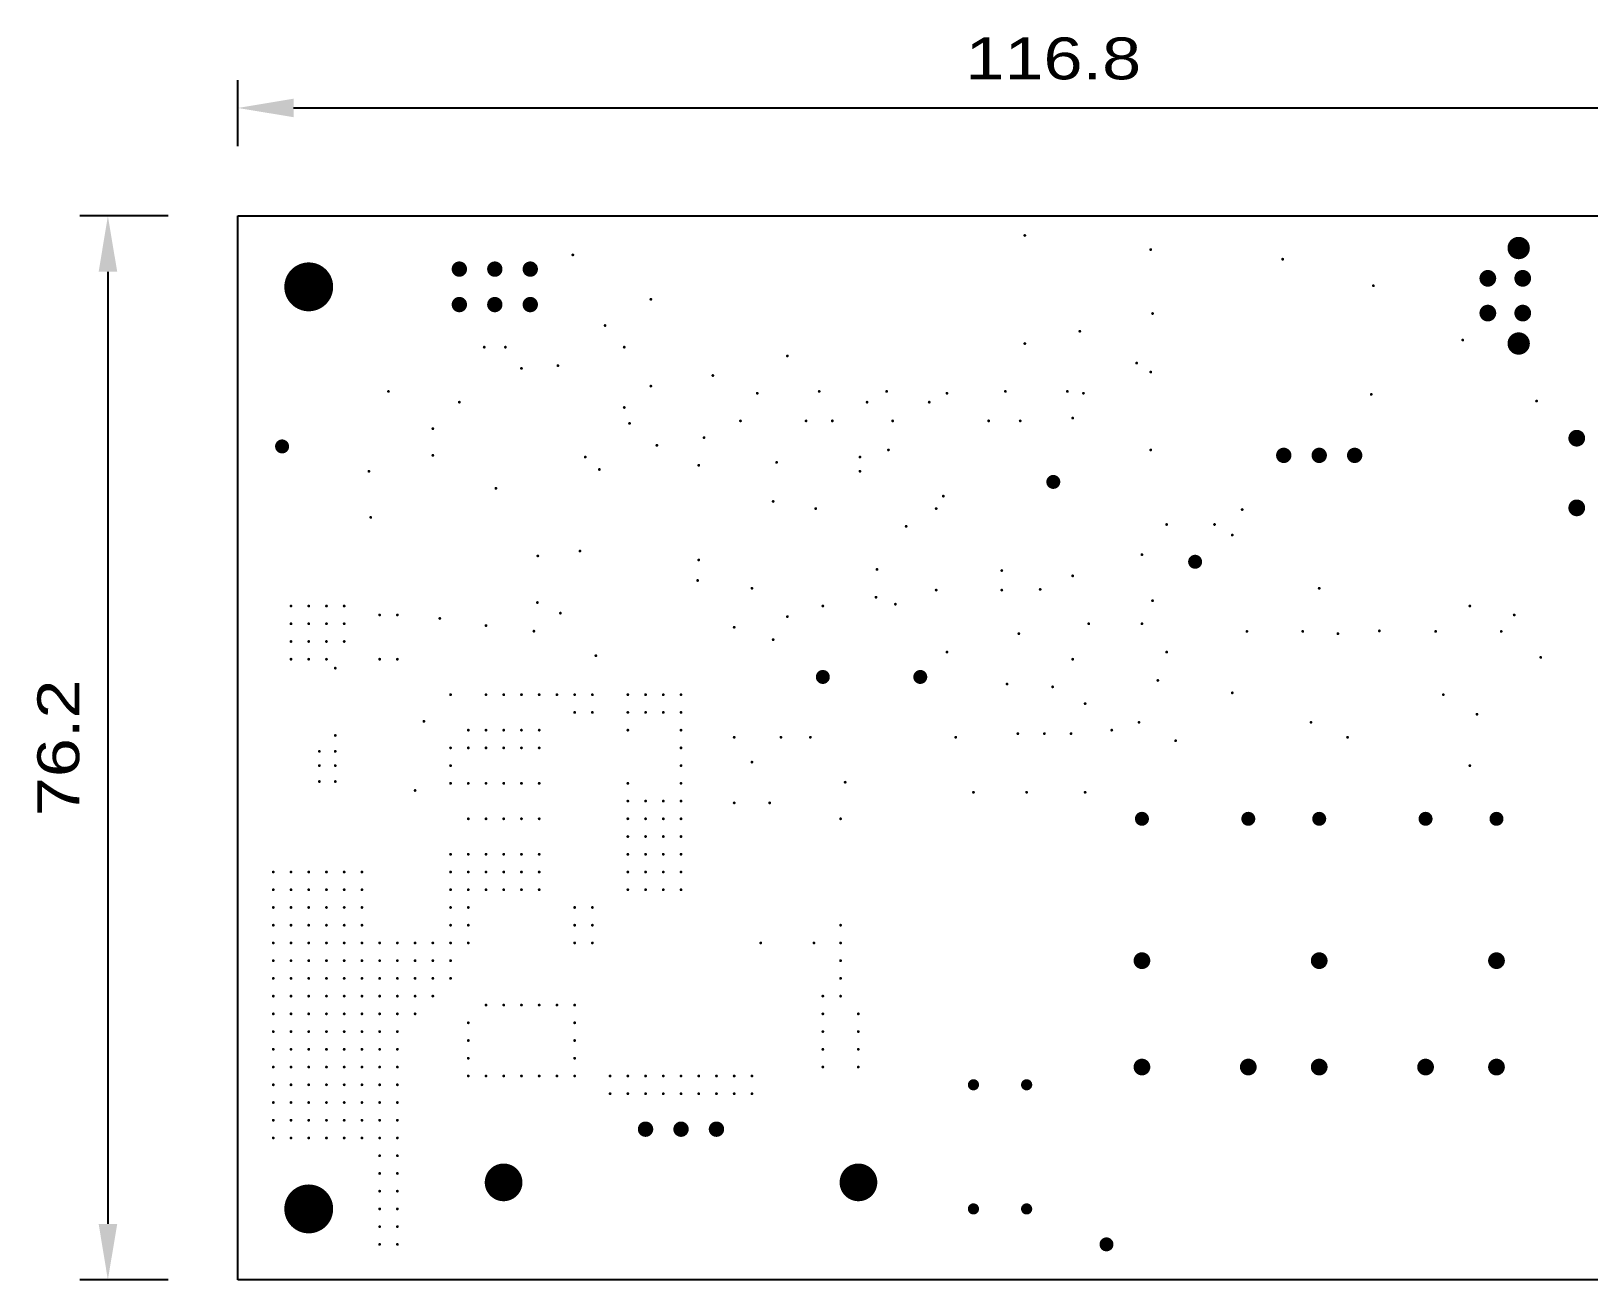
# Model space of a CAD drawing. Extents: x 528 to 725, y 889 to 1036.
# Drawn here: x 528.3 to 639.9, y 946.4 to 1035.8 of the extents above; entities that cross this region are included whole.
import ezdxf

# ---------------------------------------------------------------- set-up
doc = ezdxf.new("R2010")
doc.units = 0
doc.header["$LTSCALE"] = 10
doc.header["$MEASUREMENT"] = 0
doc.layers.get('0').update_dxf_attribs({"linetype": 'CONTINUOUS'})
doc.layers.get('Defpoints').update_dxf_attribs({"linetype": 'CONTINUOUS'})
for name, color, linetype in [('25-336-0_DRL', 1, 'CONTINUOUS'), ('QUOTE', 6, 'CONTINUOUS'), ('THRUHOLE_NPT', 13, 'CONTINUOUS'), ('THRUHOLE_TAP', 8, 'CONTINUOUS')]:
    doc.layers.add(name, color=color, linetype=linetype)
doc.styles.add('STILE3', font='arial.ttf', dxfattribs={"width": 1.2, "height": 3})
doc.dimstyles.new('QUOTE', dxfattribs={"dimscale": 0, "dimtxt": 3, "dimasz": 4, "dimexe": 2, "dimexo": 5, "dimgap": 2, "dimtad": 1, "dimdec": 1, "dimzin": 13, "dimdsep": 46, "dimtxsty": 'STILE3', "dimcen": 0, "dimclrt": 7, "dimadec": 0, "dimazin": 0, "dimtfac": 0.666667, "dimtdec": 1, "dimtofl": 0, "dimtmove": 2, "dimatfit": 3, "dimfxl": 0, "dimtolj": 1, "dimtzin": 13, "dimarcsym": 0})

# ---------------------------------------------------------------- blocks, each defined once
blk = doc.blocks.new('ROUND_1')
at = {"const_width": 1.75006}
blk.add_lwpolyline([(-0.87503, 0, 1), (0.87503, 0, 1)], format="xyb", close=True, dxfattribs=at)
blk = doc.blocks.new('ROUND_31')
at = {"const_width": 0.8001}
blk.add_lwpolyline([(-0.40005, 0, 1), (0.40005, 0, 1)], format="xyb", close=True, dxfattribs=at)
blk = doc.blocks.new('ROUND_59')
at = {"const_width": 0.50038}
blk.add_lwpolyline([(-0.25019, 0, 1), (0.25019, 0, 1)], format="xyb", close=True, dxfattribs=at)
blk = doc.blocks.new('ROUND_74')
at = {"const_width": 0.40005}
blk.add_lwpolyline([(-0.200024, 0, 1), (0.200024, 0, 1)], format="xyb", close=True, dxfattribs=at)
blk = doc.blocks.new('ROUND_75')
at = {"const_width": 0.54991}
blk.add_lwpolyline([(-0.274954, 0, 1), (0.274954, 0, 1)], format="xyb", close=True, dxfattribs=at)
blk = doc.blocks.new('ROUND_76')
at = {"const_width": 0.59944}
blk.add_lwpolyline([(-0.29972, 0, 1), (0.29972, 0, 1)], format="xyb", close=True, dxfattribs=at)
blk = doc.blocks.new('ROUND_78')
at = {"const_width": 1.35001}
blk.add_lwpolyline([(-0.675004, 0, 1), (0.675004, 0, 1)], format="xyb", close=True, dxfattribs=at)
blk = doc.blocks.new('ROUND_79')
at = {"const_width": 0.10033}
blk.add_lwpolyline([(-0.050164, 0, 1), (0.050164, 0, 1)], format="xyb", close=True, dxfattribs=at)
blk = doc.blocks.new('ROUND_81')
at = {"const_width": 0.10033}
blk.add_lwpolyline([(-0.050164, 0, 1), (0.050164, 0, 1)], format="xyb", close=True, dxfattribs=at)
blk = doc.blocks.new('ROUND_82')
at = {"const_width": 0.10033}
blk.add_lwpolyline([(-0.050164, 0, 1), (0.050164, 0, 1)], format="xyb", close=True, dxfattribs=at)
blk = doc.blocks.new('ROUND_73')
at = {"const_width": 0.10033}
blk.add_lwpolyline([(-0.050164, 0, 1), (0.050164, 0, 1)], format="xyb", close=True, dxfattribs=at)
blk = doc.blocks.new('*D79')
at = {"layer": 'Defpoints', "color": 0, "transparency": 16777216}
for p in [(659.95, 1030.34), (543.11, 1022.61), (659.95, 1022.61)]:
    blk.add_point(p, dxfattribs=at)
at = {"layer": 'QUOTE', "color": 0, "lineweight": -2, "transparency": 16777216}
for p, q in [((543.11, 1027.61), (543.11, 1032.34)), ((659.95, 1027.61), (659.95, 1032.34)), ((547.11, 1030.34), (655.95, 1030.34))]:
    blk.add_line(p, q, dxfattribs=at)
at = {"layer": 'QUOTE', "color": 0, "transparency": 16777216}
for points in [[(547.11, 1031.01), (547.11, 1029.68), (543.11, 1030.34)], [(655.95, 1031.01), (655.95, 1029.68), (659.95, 1030.34)]]:
    blk.add_solid(points, dxfattribs=at)
at = {"layer": 'QUOTE', "color": 7, "transparency": 16777216, "insert": (601.53, 1033.87), "char_height": 3, "attachment_point": 5, "style": 'STILE3'}
blk.add_mtext('\\A1;116.8', dxfattribs=at)
blk = doc.blocks.new('*D80')
at = {"layer": 'Defpoints', "color": 0, "transparency": 16777216}
for p in [(543.11, 1022.61), (533.8, 946.41), (543.11, 946.41)]:
    blk.add_point(p, dxfattribs=at)
at = {"layer": 'QUOTE', "color": 0, "lineweight": -2, "transparency": 16777216}
for p, q in [((538.11, 1022.61), (531.8, 1022.61)), ((533.8, 1018.61), (533.8, 950.41)), ((538.11, 946.41), (531.8, 946.41))]:
    blk.add_line(p, q, dxfattribs=at)
at = {"layer": 'QUOTE', "color": 0, "transparency": 16777216}
for points in [[(533.14, 1018.61), (534.47, 1018.61), (533.8, 1022.61)], [(533.14, 950.41), (534.47, 950.41), (533.8, 946.41)]]:
    blk.add_solid(points, dxfattribs=at)
at = {"layer": 'QUOTE', "color": 7, "transparency": 16777216, "insert": (530.27, 984.51), "char_height": 3, "attachment_point": 5, "rotation": 90, "style": 'STILE3'}
blk.add_mtext('\\A1;76.2', dxfattribs=at)

msp = doc.modelspace()

# ---------------------------------------------------------------- linework, layer by layer
at = {"layer": '25-336-0_DRL'}
for p, q in [((543.11, 959.11), (543.11, 1022.61)), ((543.11, 1022.61), (659.95, 1022.61)), ((543.11, 946.41), (543.11, 959.11)), ((659.95, 946.41), (543.11, 946.41))]:
    msp.add_line(p, q, dxfattribs=at)

# ---------------------------------------------------------------- block references
for name, p in [('ROUND_81', (599.49, 1021.21)), ('ROUND_31', (634.87, 1020.31)), ('ROUND_82', (608.51, 1020.2)), ('ROUND_1', (548.19, 1017.53)), ('ROUND_75', (558.98, 1018.8)), ('ROUND_75', (561.52, 1018.8)), ('ROUND_75', (564.06, 1018.8)), ('ROUND_81', (567.11, 1019.82)), ('ROUND_82', (617.96, 1019.51)), ('ROUND_76', (632.66, 1018.14)), ('ROUND_76', (635.16, 1018.14)), ('ROUND_75', (558.98, 1016.26)), ('ROUND_75', (561.52, 1016.26)), ('ROUND_75', (564.06, 1016.26)), ('ROUND_81', (572.7, 1016.64)), ('ROUND_82', (624.46, 1017.61)), ('ROUND_81', (608.64, 1015.62)), ('ROUND_76', (632.66, 1015.65)), ('ROUND_76', (635.16, 1015.65)), ('ROUND_82', (569.42, 1014.76)), ('ROUND_81', (603.43, 1014.35)), ('ROUND_82', (560.76, 1013.21)), ('ROUND_82', (562.28, 1013.21)), ('ROUND_81', (570.79, 1013.21)), ('ROUND_81', (599.49, 1013.47)), ('ROUND_82', (630.86, 1013.72)), ('ROUND_31', (634.87, 1013.47)), ('ROUND_81', (582.48, 1012.58)), ('ROUND_82', (607.5, 1012.07)), ('ROUND_82', (563.43, 1011.69)), ('ROUND_82', (566.04, 1011.89)), ('ROUND_82', (577.14, 1011.18)), ('ROUND_82', (608.51, 1011.43)), ('ROUND_81', (553.9, 1010.04)), ('ROUND_81', (572.7, 1010.42)), ('ROUND_82', (580.32, 1009.91)), ('ROUND_82', (584.76, 1010.04)), ('ROUND_82', (589.59, 1010.04)), ('ROUND_82', (593.91, 1009.91)), ('ROUND_82', (598.1, 1010.04)), ('ROUND_82', (602.54, 1010.04)), ('ROUND_81', (603.69, 1009.91)), ('ROUND_82', (624.31, 1009.83)), ('ROUND_82', (558.98, 1009.27)), ('ROUND_81', (570.79, 1008.89)), ('ROUND_81', (588.19, 1009.27)), ('ROUND_81', (592.64, 1009.27)), ('ROUND_82', (636.15, 1009.35)), ('ROUND_82', (571.17, 1007.75)), ('ROUND_82', (579.12, 1007.93)), ('ROUND_82', (583.82, 1007.93)), ('ROUND_82', (585.7, 1007.93)), ('ROUND_82', (590.02, 1007.93)), ('ROUND_82', (596.9, 1007.93)), ('ROUND_82', (599.16, 1007.93)), ('ROUND_81', (602.92, 1008.13)), ('ROUND_59', (546.28, 1006.1)), ('ROUND_82', (557.08, 1007.37)), ('ROUND_82', (576.51, 1006.73)), ('ROUND_76', (639.03, 1006.69)), ('ROUND_82', (557.08, 1005.46)), ('ROUND_82', (573.13, 1006.18)), ('ROUND_82', (589.72, 1005.85)), ('ROUND_82', (608.51, 1005.85)), ('ROUND_75', (618.04, 1005.46)), ('ROUND_75', (620.58, 1005.46)), ('ROUND_75', (623.12, 1005.46)), ('ROUND_82', (552.5, 1004.32)), ('ROUND_82', (568, 1005.34)), ('ROUND_81', (569.01, 1004.45)), ('ROUND_82', (576.13, 1004.75)), ('ROUND_81', (581.71, 1004.96)), ('ROUND_81', (587.68, 1005.34)), ('ROUND_82', (587.68, 1004.32)), ('ROUND_59', (601.53, 1003.56)), ('ROUND_82', (561.6, 1003.1)), ('ROUND_81', (581.46, 1002.16)), ('ROUND_81', (593.65, 1002.54)), ('ROUND_76', (639.03, 1001.7)), ('ROUND_82', (552.63, 1001.02)), ('ROUND_82', (584.51, 1001.65)), ('ROUND_82', (593.14, 1001.65)), ('ROUND_82', (615.06, 1001.58)), ('ROUND_81', (590.99, 1000.38)), ('ROUND_81', (609.65, 1000.51)), ('ROUND_82', (613.08, 1000.51)), ('ROUND_81', (614.35, 999.75)), ('ROUND_81', (564.6, 998.26)), ('ROUND_81', (567.62, 998.61)), ('ROUND_82', (576.13, 997.97)), ('ROUND_82', (607.88, 998.35)), ('ROUND_59', (611.69, 997.84)), ('ROUND_81', (576.05, 996.5)), ('ROUND_82', (588.9, 997.29)), ('ROUND_82', (597.84, 997.21)), ('ROUND_81', (602.92, 996.83)), ('ROUND_81', (579.94, 995.94)), ('ROUND_82', (588.83, 995.3)), ('ROUND_81', (593.14, 995.81)), ('ROUND_82', (597.84, 995.81)), ('ROUND_82', (600.59, 995.86)), ('ROUND_82', (620.58, 995.94)), ('ROUND_79', (546.92, 994.67)), ('ROUND_79', (548.19, 994.67)), ('ROUND_79', (549.46, 994.67)), ('ROUND_79', (550.73, 994.67)), ('ROUND_82', (564.57, 994.92)), ('ROUND_81', (585.02, 994.67)), ('ROUND_82', (590.22, 994.8)), ('ROUND_81', (608.64, 995.05)), ('ROUND_82', (631.37, 994.67)), ('ROUND_79', (546.92, 993.4)), ('ROUND_79', (548.19, 993.4)), ('ROUND_79', (549.46, 993.4)), ('ROUND_79', (550.73, 993.4)), ('ROUND_79', (553.27, 994.03)), ('ROUND_79', (554.54, 994.03)), ('ROUND_82', (557.58, 993.78)), ('ROUND_81', (560.89, 993.27)), ('ROUND_81', (566.22, 994.16)), ('ROUND_82', (578.67, 993.15)), ('ROUND_81', (582.48, 993.91)), ('ROUND_82', (604.07, 993.4)), ('ROUND_81', (607.88, 993.4)), ('ROUND_82', (634.55, 994.03)), ('ROUND_79', (546.92, 992.13)), ('ROUND_79', (548.19, 992.13)), ('ROUND_79', (549.46, 992.13)), ('ROUND_79', (550.73, 992.13)), ('ROUND_82', (564.32, 992.87)), ('ROUND_81', (581.46, 992.26)), ('ROUND_81', (599.06, 992.69)), ('ROUND_81', (615.4, 992.85)), ('ROUND_82', (619.4, 992.85)), ('ROUND_82', (621.92, 992.69)), ('ROUND_82', (624.89, 992.89)), ('ROUND_82', (628.92, 992.85)), ('ROUND_82', (633.62, 992.85)), ('ROUND_79', (546.92, 990.86)), ('ROUND_79', (548.19, 990.86)), ('ROUND_79', (549.46, 990.86)), ('ROUND_79', (553.27, 990.86)), ('ROUND_79', (554.54, 990.86)), ('ROUND_81', (568.76, 991.11)), ('ROUND_81', (593.91, 991.37)), ('ROUND_81', (602.92, 990.86)), ('ROUND_81', (609.65, 991.37)), ('ROUND_81', (636.45, 990.99)), ('ROUND_82', (550.09, 990.22)), ('ROUND_59', (585.02, 989.59)), ('ROUND_59', (592, 989.59)), ('ROUND_81', (598.22, 989.08)), ('ROUND_82', (601.48, 988.88)), ('ROUND_81', (609.02, 989.34)), ('ROUND_79', (558.35, 988.32)), ('ROUND_79', (560.89, 988.32)), ('ROUND_79', (562.16, 988.32)), ('ROUND_79', (563.43, 988.32)), ('ROUND_79', (564.7, 988.32)), ('ROUND_79', (565.97, 988.32)), ('ROUND_79', (567.24, 988.32)), ('ROUND_79', (568.51, 988.32)), ('ROUND_79', (571.05, 988.32)), ('ROUND_79', (572.32, 988.32)), ('ROUND_79', (573.59, 988.32)), ('ROUND_79', (574.86, 988.32)), ('ROUND_81', (603.81, 987.68)), ('ROUND_81', (614.35, 988.45)), ('ROUND_82', (629.47, 988.32)), ('ROUND_81', (556.44, 986.41)), ('ROUND_79', (567.24, 987.05)), ('ROUND_79', (568.51, 987.05)), ('ROUND_79', (571.05, 987.05)), ('ROUND_79', (572.32, 987.05)), ('ROUND_79', (573.59, 987.05)), ('ROUND_79', (574.86, 987.05)), ('ROUND_82', (631.88, 986.92)), ('ROUND_79', (550.09, 985.4)), ('ROUND_79', (559.62, 985.78)), ('ROUND_79', (560.89, 985.78)), ('ROUND_79', (562.16, 985.78)), ('ROUND_79', (563.43, 985.78)), ('ROUND_79', (564.7, 985.78)), ('ROUND_79', (571.05, 985.78)), ('ROUND_79', (574.86, 985.78)), ('ROUND_81', (578.67, 985.27)), ('ROUND_82', (582.02, 985.27)), ('ROUND_82', (584.13, 985.27)), ('ROUND_81', (594.54, 985.27)), ('ROUND_82', (598.99, 985.53)), ('ROUND_82', (600.89, 985.53)), ('ROUND_82', (602.8, 985.53)), ('ROUND_82', (605.72, 985.78)), ('ROUND_82', (607.67, 986.34)), ('ROUND_82', (619.99, 986.34)), ('ROUND_82', (622.61, 985.27)), ('ROUND_79', (548.95, 984.26)), ('ROUND_79', (550.09, 984.26)), ('ROUND_79', (558.35, 984.51)), ('ROUND_79', (559.62, 984.51)), ('ROUND_79', (560.89, 984.51)), ('ROUND_79', (562.16, 984.51)), ('ROUND_79', (563.43, 984.51)), ('ROUND_79', (564.7, 984.51)), ('ROUND_79', (574.86, 984.51)), ('ROUND_82', (610.29, 985.02)), ('ROUND_79', (548.95, 983.24)), ('ROUND_79', (550.09, 983.24)), ('ROUND_79', (558.35, 983.24)), ('ROUND_79', (574.86, 983.24)), ('ROUND_82', (579.94, 983.49)), ('ROUND_81', (631.37, 983.24)), ('ROUND_79', (548.95, 982.1)), ('ROUND_79', (550.09, 982.1)), ('ROUND_79', (558.35, 981.97)), ('ROUND_79', (559.62, 981.97)), ('ROUND_79', (560.89, 981.97)), ('ROUND_79', (562.16, 981.97)), ('ROUND_79', (563.43, 981.97)), ('ROUND_79', (564.7, 981.97)), ('ROUND_79', (571.05, 981.97)), ('ROUND_79', (574.86, 981.97)), ('ROUND_82', (586.62, 982.05)), ('ROUND_81', (555.81, 981.46)), ('ROUND_82', (595.81, 981.33)), ('ROUND_81', (599.62, 981.33)), ('ROUND_81', (603.81, 981.33)), ('ROUND_79', (571.05, 980.7)), ('ROUND_79', (572.32, 980.7)), ('ROUND_79', (573.59, 980.7)), ('ROUND_79', (574.86, 980.7)), ('ROUND_82', (578.67, 980.57)), ('ROUND_81', (581.21, 980.57)), ('ROUND_59', (607.88, 979.43)), ('ROUND_59', (615.5, 979.43)), ('ROUND_59', (620.58, 979.43)), ('ROUND_59', (628.2, 979.43)), ('ROUND_59', (633.28, 979.43)), ('ROUND_79', (559.62, 979.43)), ('ROUND_79', (560.89, 979.43)), ('ROUND_79', (562.16, 979.43)), ('ROUND_79', (563.43, 979.43)), ('ROUND_79', (564.7, 979.43)), ('ROUND_79', (571.05, 979.43)), ('ROUND_79', (572.32, 979.43)), ('ROUND_79', (573.59, 979.43)), ('ROUND_79', (574.86, 979.43)), ('ROUND_81', (586.29, 979.43)), ('ROUND_79', (571.05, 978.16)), ('ROUND_79', (572.32, 978.16)), ('ROUND_79', (573.59, 978.16)), ('ROUND_79', (574.86, 978.16)), ('ROUND_79', (558.35, 976.89)), ('ROUND_79', (559.62, 976.89)), ('ROUND_79', (560.89, 976.89)), ('ROUND_79', (562.16, 976.89)), ('ROUND_79', (563.43, 976.89)), ('ROUND_79', (564.7, 976.89)), ('ROUND_79', (571.05, 976.89)), ('ROUND_79', (572.32, 976.89)), ('ROUND_79', (573.59, 976.89)), ('ROUND_79', (574.86, 976.89)), ('ROUND_79', (545.65, 975.62)), ('ROUND_79', (546.92, 975.62)), ('ROUND_79', (548.19, 975.62)), ('ROUND_79', (549.46, 975.62)), ('ROUND_79', (550.73, 975.62)), ('ROUND_79', (552, 975.62)), ('ROUND_79', (558.35, 975.62)), ('ROUND_79', (559.62, 975.62)), ('ROUND_79', (560.89, 975.62)), ('ROUND_79', (562.16, 975.62)), ('ROUND_79', (563.43, 975.62)), ('ROUND_79', (564.7, 975.62)), ('ROUND_79', (571.05, 975.62)), ('ROUND_79', (572.32, 975.62)), ('ROUND_79', (573.59, 975.62)), ('ROUND_79', (574.86, 975.62)), ('ROUND_79', (545.65, 974.35)), ('ROUND_79', (546.92, 974.35)), ('ROUND_79', (548.19, 974.35)), ('ROUND_79', (549.46, 974.35)), ('ROUND_79', (550.73, 974.35)), ('ROUND_79', (552, 974.35)), ('ROUND_79', (558.35, 974.35)), ('ROUND_79', (559.62, 974.35)), ('ROUND_79', (560.89, 974.35)), ('ROUND_79', (562.16, 974.35)), ('ROUND_79', (563.43, 974.35)), ('ROUND_79', (564.7, 974.35)), ('ROUND_79', (571.05, 974.35)), ('ROUND_79', (572.32, 974.35)), ('ROUND_79', (573.59, 974.35)), ('ROUND_79', (574.86, 974.35)), ('ROUND_79', (545.65, 973.08)), ('ROUND_79', (546.92, 973.08)), ('ROUND_79', (548.19, 973.08)), ('ROUND_79', (549.46, 973.08)), ('ROUND_79', (550.73, 973.08)), ('ROUND_79', (552, 973.08)), ('ROUND_79', (558.35, 973.08)), ('ROUND_79', (559.62, 973.08)), ('ROUND_79', (567.24, 973.08)), ('ROUND_79', (568.51, 973.08)), ('ROUND_79', (545.65, 971.81)), ('ROUND_79', (546.92, 971.81)), ('ROUND_79', (548.19, 971.81)), ('ROUND_79', (549.46, 971.81)), ('ROUND_79', (550.73, 971.81)), ('ROUND_79', (552, 971.81)), ('ROUND_79', (558.35, 971.81)), ('ROUND_79', (559.62, 971.81)), ('ROUND_79', (567.24, 971.81)), ('ROUND_79', (568.51, 971.81)), ('ROUND_79', (586.29, 971.81)), ('ROUND_79', (545.65, 970.54)), ('ROUND_79', (546.92, 970.54)), ('ROUND_79', (548.19, 970.54)), ('ROUND_79', (549.46, 970.54)), ('ROUND_79', (550.73, 970.54)), ('ROUND_79', (552, 970.54)), ('ROUND_79', (553.27, 970.54)), ('ROUND_79', (554.54, 970.54)), ('ROUND_79', (555.81, 970.54)), ('ROUND_79', (557.08, 970.54)), ('ROUND_79', (558.35, 970.54)), ('ROUND_79', (559.62, 970.54)), ('ROUND_79', (567.24, 970.54)), ('ROUND_79', (568.51, 970.54)), ('ROUND_82', (580.57, 970.54)), ('ROUND_82', (584.38, 970.54)), ('ROUND_79', (586.29, 970.54)), ('ROUND_76', (607.88, 969.27)), ('ROUND_76', (620.58, 969.27)), ('ROUND_76', (633.28, 969.27)), ('ROUND_79', (545.65, 969.27)), ('ROUND_79', (546.92, 969.27)), ('ROUND_79', (548.19, 969.27)), ('ROUND_79', (549.46, 969.27)), ('ROUND_79', (550.73, 969.27)), ('ROUND_79', (552, 969.27)), ('ROUND_79', (553.27, 969.27)), ('ROUND_79', (554.54, 969.27)), ('ROUND_79', (555.81, 969.27)), ('ROUND_79', (557.08, 969.27)), ('ROUND_79', (558.35, 969.27)), ('ROUND_79', (586.29, 969.27)), ('ROUND_79', (545.65, 968)), ('ROUND_79', (546.92, 968)), ('ROUND_79', (548.19, 968)), ('ROUND_79', (549.46, 968)), ('ROUND_79', (550.73, 968)), ('ROUND_79', (552, 968)), ('ROUND_79', (553.27, 968)), ('ROUND_79', (554.54, 968)), ('ROUND_79', (555.81, 968)), ('ROUND_79', (557.08, 968)), ('ROUND_79', (558.35, 968)), ('ROUND_79', (586.29, 968)), ('ROUND_79', (545.65, 966.73)), ('ROUND_79', (546.92, 966.73)), ('ROUND_79', (548.19, 966.73)), ('ROUND_79', (549.46, 966.73)), ('ROUND_79', (550.73, 966.73)), ('ROUND_79', (552, 966.73)), ('ROUND_79', (553.27, 966.73)), ('ROUND_79', (554.54, 966.73)), ('ROUND_79', (555.81, 966.73)), ('ROUND_79', (557.08, 966.73)), ('ROUND_79', (585.02, 966.73)), ('ROUND_79', (586.29, 966.73)), ('ROUND_79', (545.65, 965.46)), ('ROUND_79', (546.92, 965.46)), ('ROUND_79', (548.19, 965.46)), ('ROUND_79', (549.46, 965.46)), ('ROUND_79', (550.73, 965.46)), ('ROUND_79', (552, 965.46)), ('ROUND_79', (553.27, 965.46)), ('ROUND_79', (554.54, 965.46)), ('ROUND_79', (555.81, 965.46)), ('ROUND_79', (560.89, 966.09)), ('ROUND_79', (562.16, 966.09)), ('ROUND_79', (563.43, 966.09)), ('ROUND_79', (564.7, 966.09)), ('ROUND_79', (565.97, 966.09)), ('ROUND_79', (567.24, 966.09)), ('ROUND_79', (585.02, 965.46)), ('ROUND_79', (587.56, 965.46)), ('ROUND_79', (545.65, 964.19)), ('ROUND_79', (546.92, 964.19)), ('ROUND_79', (548.19, 964.19)), ('ROUND_79', (549.46, 964.19)), ('ROUND_79', (550.73, 964.19)), ('ROUND_79', (552, 964.19)), ('ROUND_79', (553.27, 964.19)), ('ROUND_79', (554.54, 964.19)), ('ROUND_79', (559.62, 964.82)), ('ROUND_79', (567.24, 964.82)), ('ROUND_79', (585.02, 964.19)), ('ROUND_79', (587.56, 964.19)), ('ROUND_79', (559.62, 963.55)), ('ROUND_79', (567.24, 963.55)), ('ROUND_79', (545.65, 962.92)), ('ROUND_79', (546.92, 962.92)), ('ROUND_79', (548.19, 962.92)), ('ROUND_79', (549.46, 962.92)), ('ROUND_79', (550.73, 962.92)), ('ROUND_79', (552, 962.92)), ('ROUND_79', (553.27, 962.92)), ('ROUND_79', (554.54, 962.92)), ('ROUND_79', (559.62, 962.28)), ('ROUND_79', (567.24, 962.28)), ('ROUND_79', (585.02, 962.92)), ('ROUND_79', (587.56, 962.92)), ('ROUND_76', (607.88, 961.65)), ('ROUND_76', (615.5, 961.65)), ('ROUND_76', (620.58, 961.65)), ('ROUND_76', (628.2, 961.65)), ('ROUND_76', (633.28, 961.65)), ('ROUND_79', (545.65, 961.65)), ('ROUND_79', (546.92, 961.65)), ('ROUND_79', (548.19, 961.65)), ('ROUND_79', (549.46, 961.65)), ('ROUND_79', (550.73, 961.65)), ('ROUND_79', (552, 961.65)), ('ROUND_79', (553.27, 961.65)), ('ROUND_79', (554.54, 961.65)), ('ROUND_79', (559.62, 961.01)), ('ROUND_79', (560.89, 961.01)), ('ROUND_79', (562.16, 961.01)), ('ROUND_79', (563.43, 961.01)), ('ROUND_79', (564.7, 961.01)), ('ROUND_79', (565.97, 961.01)), ('ROUND_79', (567.24, 961.01)), ('ROUND_79', (569.78, 961.01)), ('ROUND_79', (571.05, 961.01)), ('ROUND_79', (572.32, 961.01)), ('ROUND_79', (573.59, 961.01)), ('ROUND_79', (574.86, 961.01)), ('ROUND_79', (576.13, 961.01)), ('ROUND_79', (577.4, 961.01)), ('ROUND_79', (578.67, 961.01)), ('ROUND_79', (579.94, 961.01)), ('ROUND_79', (585.02, 961.65)), ('ROUND_79', (587.56, 961.65)), ('ROUND_79', (545.65, 960.38)), ('ROUND_79', (546.92, 960.38)), ('ROUND_79', (548.19, 960.38)), ('ROUND_79', (549.46, 960.38)), ('ROUND_79', (550.73, 960.38)), ('ROUND_79', (552, 960.38)), ('ROUND_79', (553.27, 960.38)), ('ROUND_79', (554.54, 960.38)), ('ROUND_79', (569.78, 959.74)), ('ROUND_79', (571.05, 959.74)), ('ROUND_79', (572.32, 959.74)), ('ROUND_79', (573.59, 959.74)), ('ROUND_79', (574.86, 959.74)), ('ROUND_79', (576.13, 959.74)), ('ROUND_79', (577.4, 959.74)), ('ROUND_79', (578.67, 959.74)), ('ROUND_79', (579.94, 959.74)), ('ROUND_74', (595.81, 960.38)), ('ROUND_74', (599.62, 960.38)), ('ROUND_79', (545.65, 959.11)), ('ROUND_79', (546.92, 959.11)), ('ROUND_79', (548.19, 959.11)), ('ROUND_79', (549.46, 959.11)), ('ROUND_79', (550.73, 959.11)), ('ROUND_79', (552, 959.11)), ('ROUND_79', (553.27, 959.11)), ('ROUND_79', (554.54, 959.11)), ('ROUND_79', (545.65, 957.84)), ('ROUND_79', (546.92, 957.84)), ('ROUND_79', (548.19, 957.84)), ('ROUND_79', (549.46, 957.84)), ('ROUND_79', (550.73, 957.84)), ('ROUND_79', (552, 957.84)), ('ROUND_79', (553.27, 957.84)), ('ROUND_79', (554.54, 957.84)), ('ROUND_75', (572.32, 957.2)), ('ROUND_75', (574.86, 957.2)), ('ROUND_75', (577.4, 957.2)), ('ROUND_79', (545.65, 956.57)), ('ROUND_79', (546.92, 956.57)), ('ROUND_79', (548.19, 956.57)), ('ROUND_79', (549.46, 956.57)), ('ROUND_79', (550.73, 956.57)), ('ROUND_79', (552, 956.57)), ('ROUND_79', (553.27, 956.57)), ('ROUND_79', (554.54, 956.57)), ('ROUND_79', (553.27, 955.3)), ('ROUND_79', (554.54, 955.3)), ('ROUND_79', (553.27, 954.03)), ('ROUND_79', (554.54, 954.03)), ('ROUND_78', (562.15, 953.39)), ('ROUND_78', (587.57, 953.39)), ('ROUND_1', (548.19, 951.49)), ('ROUND_79', (553.27, 952.76)), ('ROUND_79', (554.54, 952.76)), ('ROUND_74', (595.81, 951.49)), ('ROUND_74', (599.62, 951.49)), ('ROUND_79', (553.27, 951.49)), ('ROUND_79', (554.54, 951.49)), ('ROUND_79', (553.27, 950.22)), ('ROUND_79', (554.54, 950.22)), ('ROUND_79', (553.27, 948.95)), ('ROUND_79', (554.54, 948.95)), ('ROUND_59', (605.34, 948.95))]:
    msp.add_blockref(name, p, dxfattribs=at)
at = {"layer": 'THRUHOLE_NPT'}
for p in [(548.19, 1017.53), (548.19, 951.49)]:
    msp.add_blockref('ROUND_1', p, dxfattribs=at)
at = {"layer": 'THRUHOLE_TAP'}
for name, p in [('ROUND_73', (599.49, 1021.21)), ('ROUND_31', (634.87, 1020.31)), ('ROUND_73', (608.51, 1020.2)), ('ROUND_75', (558.98, 1018.8)), ('ROUND_75', (561.52, 1018.8)), ('ROUND_75', (564.06, 1018.8)), ('ROUND_73', (567.11, 1019.82)), ('ROUND_73', (617.96, 1019.51)), ('ROUND_76', (632.66, 1018.14)), ('ROUND_76', (635.16, 1018.14)), ('ROUND_75', (558.98, 1016.26)), ('ROUND_75', (561.52, 1016.26)), ('ROUND_75', (564.06, 1016.26)), ('ROUND_73', (572.7, 1016.64)), ('ROUND_73', (624.46, 1017.61)), ('ROUND_73', (608.64, 1015.62)), ('ROUND_76', (632.66, 1015.65)), ('ROUND_76', (635.16, 1015.65)), ('ROUND_73', (569.42, 1014.76)), ('ROUND_73', (603.43, 1014.35)), ('ROUND_73', (560.76, 1013.21)), ('ROUND_73', (562.28, 1013.21)), ('ROUND_73', (570.79, 1013.21)), ('ROUND_73', (599.49, 1013.47)), ('ROUND_73', (630.86, 1013.72)), ('ROUND_31', (634.87, 1013.47)), ('ROUND_73', (582.48, 1012.58)), ('ROUND_73', (607.5, 1012.07)), ('ROUND_73', (563.43, 1011.69)), ('ROUND_73', (566.04, 1011.89)), ('ROUND_73', (577.14, 1011.18)), ('ROUND_73', (608.51, 1011.43)), ('ROUND_73', (553.9, 1010.04)), ('ROUND_73', (572.7, 1010.42)), ('ROUND_73', (580.32, 1009.91)), ('ROUND_73', (584.76, 1010.04)), ('ROUND_73', (589.59, 1010.04)), ('ROUND_73', (593.91, 1009.91)), ('ROUND_73', (598.1, 1010.04)), ('ROUND_73', (602.54, 1010.04)), ('ROUND_73', (603.69, 1009.91)), ('ROUND_73', (624.31, 1009.83)), ('ROUND_73', (558.98, 1009.27)), ('ROUND_73', (570.79, 1008.89)), ('ROUND_73', (588.19, 1009.27)), ('ROUND_73', (592.64, 1009.27)), ('ROUND_73', (636.15, 1009.35)), ('ROUND_73', (571.17, 1007.75)), ('ROUND_73', (579.12, 1007.93)), ('ROUND_73', (583.82, 1007.93)), ('ROUND_73', (585.7, 1007.93)), ('ROUND_73', (590.02, 1007.93)), ('ROUND_73', (596.9, 1007.93)), ('ROUND_73', (599.16, 1007.93)), ('ROUND_73', (602.92, 1008.13)), ('ROUND_59', (546.28, 1006.1)), ('ROUND_73', (557.08, 1007.37)), ('ROUND_73', (576.51, 1006.73)), ('ROUND_76', (639.03, 1006.69)), ('ROUND_73', (557.08, 1005.46)), ('ROUND_73', (573.13, 1006.18)), ('ROUND_73', (589.72, 1005.85)), ('ROUND_73', (608.51, 1005.85)), ('ROUND_75', (618.04, 1005.46)), ('ROUND_75', (620.58, 1005.46)), ('ROUND_75', (623.12, 1005.46)), ('ROUND_73', (552.5, 1004.32)), ('ROUND_73', (568, 1005.34)), ('ROUND_73', (569.01, 1004.45)), ('ROUND_73', (576.13, 1004.75)), ('ROUND_73', (581.71, 1004.96)), ('ROUND_73', (587.68, 1005.34)), ('ROUND_73', (587.68, 1004.32)), ('ROUND_59', (601.53, 1003.56)), ('ROUND_73', (561.6, 1003.1)), ('ROUND_73', (581.46, 1002.16)), ('ROUND_73', (593.65, 1002.54)), ('ROUND_76', (639.03, 1001.7)), ('ROUND_73', (552.63, 1001.02)), ('ROUND_73', (584.51, 1001.65)), ('ROUND_73', (593.14, 1001.65)), ('ROUND_73', (615.06, 1001.58)), ('ROUND_73', (590.99, 1000.38)), ('ROUND_73', (609.65, 1000.51)), ('ROUND_73', (613.08, 1000.51)), ('ROUND_73', (614.35, 999.75)), ('ROUND_73', (564.6, 998.26)), ('ROUND_73', (567.62, 998.61)), ('ROUND_73', (576.13, 997.97)), ('ROUND_73', (607.88, 998.35)), ('ROUND_59', (611.69, 997.84)), ('ROUND_73', (576.05, 996.5)), ('ROUND_73', (588.9, 997.29)), ('ROUND_73', (597.84, 997.21)), ('ROUND_73', (602.92, 996.83)), ('ROUND_73', (579.94, 995.94)), ('ROUND_73', (588.83, 995.3)), ('ROUND_73', (593.14, 995.81)), ('ROUND_73', (597.84, 995.81)), ('ROUND_73', (600.59, 995.86)), ('ROUND_73', (620.58, 995.94)), ('ROUND_73', (546.92, 994.67)), ('ROUND_73', (548.19, 994.67)), ('ROUND_73', (549.46, 994.67)), ('ROUND_73', (550.73, 994.67)), ('ROUND_73', (564.57, 994.92)), ('ROUND_73', (585.02, 994.67)), ('ROUND_73', (590.22, 994.8)), ('ROUND_73', (608.64, 995.05)), ('ROUND_73', (631.37, 994.67)), ('ROUND_73', (546.92, 993.4)), ('ROUND_73', (548.19, 993.4)), ('ROUND_73', (549.46, 993.4)), ('ROUND_73', (550.73, 993.4)), ('ROUND_73', (553.27, 994.03)), ('ROUND_73', (554.54, 994.03)), ('ROUND_73', (557.58, 993.78)), ('ROUND_73', (560.89, 993.27)), ('ROUND_73', (566.22, 994.16)), ('ROUND_73', (578.67, 993.15)), ('ROUND_73', (582.48, 993.91)), ('ROUND_73', (604.07, 993.4)), ('ROUND_73', (607.88, 993.4)), ('ROUND_73', (634.55, 994.03)), ('ROUND_73', (546.92, 992.13)), ('ROUND_73', (548.19, 992.13)), ('ROUND_73', (549.46, 992.13)), ('ROUND_73', (550.73, 992.13)), ('ROUND_73', (564.32, 992.87)), ('ROUND_73', (581.46, 992.26)), ('ROUND_73', (599.06, 992.69)), ('ROUND_73', (615.4, 992.85)), ('ROUND_73', (619.4, 992.85)), ('ROUND_73', (621.92, 992.69)), ('ROUND_73', (624.89, 992.89)), ('ROUND_73', (628.92, 992.85)), ('ROUND_73', (633.62, 992.85)), ('ROUND_73', (546.92, 990.86)), ('ROUND_73', (548.19, 990.86)), ('ROUND_73', (549.46, 990.86)), ('ROUND_73', (553.27, 990.86)), ('ROUND_73', (554.54, 990.86)), ('ROUND_73', (568.76, 991.11)), ('ROUND_73', (593.91, 991.37)), ('ROUND_73', (602.92, 990.86)), ('ROUND_73', (609.65, 991.37)), ('ROUND_73', (636.45, 990.99)), ('ROUND_73', (550.09, 990.22)), ('ROUND_59', (585.02, 989.59)), ('ROUND_59', (592, 989.59)), ('ROUND_73', (598.22, 989.08)), ('ROUND_73', (601.48, 988.88)), ('ROUND_73', (609.02, 989.34)), ('ROUND_73', (558.35, 988.32)), ('ROUND_73', (560.89, 988.32)), ('ROUND_73', (562.16, 988.32)), ('ROUND_73', (563.43, 988.32)), ('ROUND_73', (564.7, 988.32)), ('ROUND_73', (565.97, 988.32)), ('ROUND_73', (567.24, 988.32)), ('ROUND_73', (568.51, 988.32)), ('ROUND_73', (571.05, 988.32)), ('ROUND_73', (572.32, 988.32)), ('ROUND_73', (573.59, 988.32)), ('ROUND_73', (574.86, 988.32)), ('ROUND_73', (603.81, 987.68)), ('ROUND_73', (614.35, 988.45)), ('ROUND_73', (629.47, 988.32)), ('ROUND_73', (556.44, 986.41)), ('ROUND_73', (567.24, 987.05)), ('ROUND_73', (568.51, 987.05)), ('ROUND_73', (571.05, 987.05)), ('ROUND_73', (572.32, 987.05)), ('ROUND_73', (573.59, 987.05)), ('ROUND_73', (574.86, 987.05)), ('ROUND_73', (631.88, 986.92)), ('ROUND_73', (550.09, 985.4)), ('ROUND_73', (559.62, 985.78)), ('ROUND_73', (560.89, 985.78)), ('ROUND_73', (562.16, 985.78)), ('ROUND_73', (563.43, 985.78)), ('ROUND_73', (564.7, 985.78)), ('ROUND_73', (571.05, 985.78)), ('ROUND_73', (574.86, 985.78)), ('ROUND_73', (578.67, 985.27)), ('ROUND_73', (582.02, 985.27)), ('ROUND_73', (584.13, 985.27)), ('ROUND_73', (594.54, 985.27)), ('ROUND_73', (598.99, 985.53)), ('ROUND_73', (600.89, 985.53)), ('ROUND_73', (602.8, 985.53)), ('ROUND_73', (605.72, 985.78)), ('ROUND_73', (607.67, 986.34)), ('ROUND_73', (619.99, 986.34)), ('ROUND_73', (622.61, 985.27)), ('ROUND_73', (548.95, 984.26)), ('ROUND_73', (550.09, 984.26)), ('ROUND_73', (558.35, 984.51)), ('ROUND_73', (559.62, 984.51)), ('ROUND_73', (560.89, 984.51)), ('ROUND_73', (562.16, 984.51)), ('ROUND_73', (563.43, 984.51)), ('ROUND_73', (564.7, 984.51)), ('ROUND_73', (574.86, 984.51)), ('ROUND_73', (610.29, 985.02)), ('ROUND_73', (548.95, 983.24)), ('ROUND_73', (550.09, 983.24)), ('ROUND_73', (558.35, 983.24)), ('ROUND_73', (574.86, 983.24)), ('ROUND_73', (579.94, 983.49)), ('ROUND_73', (631.37, 983.24)), ('ROUND_73', (548.95, 982.1)), ('ROUND_73', (550.09, 982.1)), ('ROUND_73', (558.35, 981.97)), ('ROUND_73', (559.62, 981.97)), ('ROUND_73', (560.89, 981.97)), ('ROUND_73', (562.16, 981.97)), ('ROUND_73', (563.43, 981.97)), ('ROUND_73', (564.7, 981.97)), ('ROUND_73', (571.05, 981.97)), ('ROUND_73', (574.86, 981.97)), ('ROUND_73', (586.62, 982.05)), ('ROUND_73', (555.81, 981.46)), ('ROUND_73', (595.81, 981.33)), ('ROUND_73', (599.62, 981.33)), ('ROUND_73', (603.81, 981.33)), ('ROUND_73', (571.05, 980.7)), ('ROUND_73', (572.32, 980.7)), ('ROUND_73', (573.59, 980.7)), ('ROUND_73', (574.86, 980.7)), ('ROUND_73', (578.67, 980.57)), ('ROUND_73', (581.21, 980.57)), ('ROUND_59', (607.88, 979.43)), ('ROUND_59', (615.5, 979.43)), ('ROUND_59', (620.58, 979.43)), ('ROUND_59', (628.2, 979.43)), ('ROUND_59', (633.28, 979.43)), ('ROUND_73', (559.62, 979.43)), ('ROUND_73', (560.89, 979.43)), ('ROUND_73', (562.16, 979.43)), ('ROUND_73', (563.43, 979.43)), ('ROUND_73', (564.7, 979.43)), ('ROUND_73', (571.05, 979.43)), ('ROUND_73', (572.32, 979.43)), ('ROUND_73', (573.59, 979.43)), ('ROUND_73', (574.86, 979.43)), ('ROUND_73', (586.29, 979.43)), ('ROUND_73', (571.05, 978.16)), ('ROUND_73', (572.32, 978.16)), ('ROUND_73', (573.59, 978.16)), ('ROUND_73', (574.86, 978.16)), ('ROUND_73', (558.35, 976.89)), ('ROUND_73', (559.62, 976.89)), ('ROUND_73', (560.89, 976.89)), ('ROUND_73', (562.16, 976.89)), ('ROUND_73', (563.43, 976.89)), ('ROUND_73', (564.7, 976.89)), ('ROUND_73', (571.05, 976.89)), ('ROUND_73', (572.32, 976.89)), ('ROUND_73', (573.59, 976.89)), ('ROUND_73', (574.86, 976.89)), ('ROUND_73', (545.65, 975.62)), ('ROUND_73', (546.92, 975.62)), ('ROUND_73', (548.19, 975.62)), ('ROUND_73', (549.46, 975.62)), ('ROUND_73', (550.73, 975.62)), ('ROUND_73', (552, 975.62)), ('ROUND_73', (558.35, 975.62)), ('ROUND_73', (559.62, 975.62)), ('ROUND_73', (560.89, 975.62)), ('ROUND_73', (562.16, 975.62)), ('ROUND_73', (563.43, 975.62)), ('ROUND_73', (564.7, 975.62)), ('ROUND_73', (571.05, 975.62)), ('ROUND_73', (572.32, 975.62)), ('ROUND_73', (573.59, 975.62)), ('ROUND_73', (574.86, 975.62)), ('ROUND_73', (545.65, 974.35)), ('ROUND_73', (546.92, 974.35)), ('ROUND_73', (548.19, 974.35)), ('ROUND_73', (549.46, 974.35)), ('ROUND_73', (550.73, 974.35)), ('ROUND_73', (552, 974.35)), ('ROUND_73', (558.35, 974.35)), ('ROUND_73', (559.62, 974.35)), ('ROUND_73', (560.89, 974.35)), ('ROUND_73', (562.16, 974.35)), ('ROUND_73', (563.43, 974.35)), ('ROUND_73', (564.7, 974.35)), ('ROUND_73', (571.05, 974.35)), ('ROUND_73', (572.32, 974.35)), ('ROUND_73', (573.59, 974.35)), ('ROUND_73', (574.86, 974.35)), ('ROUND_73', (545.65, 973.08)), ('ROUND_73', (546.92, 973.08)), ('ROUND_73', (548.19, 973.08)), ('ROUND_73', (549.46, 973.08)), ('ROUND_73', (550.73, 973.08)), ('ROUND_73', (552, 973.08)), ('ROUND_73', (558.35, 973.08)), ('ROUND_73', (559.62, 973.08)), ('ROUND_73', (567.24, 973.08)), ('ROUND_73', (568.51, 973.08)), ('ROUND_73', (545.65, 971.81)), ('ROUND_73', (546.92, 971.81)), ('ROUND_73', (548.19, 971.81)), ('ROUND_73', (549.46, 971.81)), ('ROUND_73', (550.73, 971.81)), ('ROUND_73', (552, 971.81)), ('ROUND_73', (558.35, 971.81)), ('ROUND_73', (559.62, 971.81)), ('ROUND_73', (567.24, 971.81)), ('ROUND_73', (568.51, 971.81)), ('ROUND_73', (586.29, 971.81)), ('ROUND_73', (545.65, 970.54)), ('ROUND_73', (546.92, 970.54)), ('ROUND_73', (548.19, 970.54)), ('ROUND_73', (549.46, 970.54)), ('ROUND_73', (550.73, 970.54)), ('ROUND_73', (552, 970.54)), ('ROUND_73', (553.27, 970.54)), ('ROUND_73', (554.54, 970.54)), ('ROUND_73', (555.81, 970.54)), ('ROUND_73', (557.08, 970.54)), ('ROUND_73', (558.35, 970.54)), ('ROUND_73', (559.62, 970.54)), ('ROUND_73', (567.24, 970.54)), ('ROUND_73', (568.51, 970.54)), ('ROUND_73', (580.57, 970.54)), ('ROUND_73', (584.38, 970.54)), ('ROUND_73', (586.29, 970.54)), ('ROUND_76', (607.88, 969.27)), ('ROUND_76', (620.58, 969.27)), ('ROUND_76', (633.28, 969.27)), ('ROUND_73', (545.65, 969.27)), ('ROUND_73', (546.92, 969.27)), ('ROUND_73', (548.19, 969.27)), ('ROUND_73', (549.46, 969.27)), ('ROUND_73', (550.73, 969.27)), ('ROUND_73', (552, 969.27)), ('ROUND_73', (553.27, 969.27)), ('ROUND_73', (554.54, 969.27)), ('ROUND_73', (555.81, 969.27)), ('ROUND_73', (557.08, 969.27)), ('ROUND_73', (558.35, 969.27)), ('ROUND_73', (586.29, 969.27)), ('ROUND_73', (545.65, 968)), ('ROUND_73', (546.92, 968)), ('ROUND_73', (548.19, 968)), ('ROUND_73', (549.46, 968)), ('ROUND_73', (550.73, 968)), ('ROUND_73', (552, 968)), ('ROUND_73', (553.27, 968)), ('ROUND_73', (554.54, 968)), ('ROUND_73', (555.81, 968)), ('ROUND_73', (557.08, 968)), ('ROUND_73', (558.35, 968)), ('ROUND_73', (586.29, 968)), ('ROUND_73', (545.65, 966.73)), ('ROUND_73', (546.92, 966.73)), ('ROUND_73', (548.19, 966.73)), ('ROUND_73', (549.46, 966.73)), ('ROUND_73', (550.73, 966.73)), ('ROUND_73', (552, 966.73)), ('ROUND_73', (553.27, 966.73)), ('ROUND_73', (554.54, 966.73)), ('ROUND_73', (555.81, 966.73)), ('ROUND_73', (557.08, 966.73)), ('ROUND_73', (585.02, 966.73)), ('ROUND_73', (586.29, 966.73)), ('ROUND_73', (545.65, 965.46)), ('ROUND_73', (546.92, 965.46)), ('ROUND_73', (548.19, 965.46)), ('ROUND_73', (549.46, 965.46)), ('ROUND_73', (550.73, 965.46)), ('ROUND_73', (552, 965.46)), ('ROUND_73', (553.27, 965.46)), ('ROUND_73', (554.54, 965.46)), ('ROUND_73', (555.81, 965.46)), ('ROUND_73', (560.89, 966.09)), ('ROUND_73', (562.16, 966.09)), ('ROUND_73', (563.43, 966.09)), ('ROUND_73', (564.7, 966.09)), ('ROUND_73', (565.97, 966.09)), ('ROUND_73', (567.24, 966.09)), ('ROUND_73', (585.02, 965.46)), ('ROUND_73', (587.56, 965.46)), ('ROUND_73', (545.65, 964.19)), ('ROUND_73', (546.92, 964.19)), ('ROUND_73', (548.19, 964.19)), ('ROUND_73', (549.46, 964.19)), ('ROUND_73', (550.73, 964.19)), ('ROUND_73', (552, 964.19)), ('ROUND_73', (553.27, 964.19)), ('ROUND_73', (554.54, 964.19)), ('ROUND_73', (559.62, 964.82)), ('ROUND_73', (567.24, 964.82)), ('ROUND_73', (585.02, 964.19)), ('ROUND_73', (587.56, 964.19)), ('ROUND_73', (559.62, 963.55)), ('ROUND_73', (567.24, 963.55)), ('ROUND_73', (545.65, 962.92)), ('ROUND_73', (546.92, 962.92)), ('ROUND_73', (548.19, 962.92)), ('ROUND_73', (549.46, 962.92)), ('ROUND_73', (550.73, 962.92)), ('ROUND_73', (552, 962.92)), ('ROUND_73', (553.27, 962.92)), ('ROUND_73', (554.54, 962.92)), ('ROUND_73', (559.62, 962.28)), ('ROUND_73', (567.24, 962.28)), ('ROUND_73', (585.02, 962.92)), ('ROUND_73', (587.56, 962.92)), ('ROUND_76', (607.88, 961.65)), ('ROUND_76', (615.5, 961.65)), ('ROUND_76', (620.58, 961.65)), ('ROUND_76', (628.2, 961.65)), ('ROUND_76', (633.28, 961.65)), ('ROUND_73', (545.65, 961.65)), ('ROUND_73', (546.92, 961.65)), ('ROUND_73', (548.19, 961.65)), ('ROUND_73', (549.46, 961.65)), ('ROUND_73', (550.73, 961.65)), ('ROUND_73', (552, 961.65)), ('ROUND_73', (553.27, 961.65)), ('ROUND_73', (554.54, 961.65)), ('ROUND_73', (559.62, 961.01)), ('ROUND_73', (560.89, 961.01)), ('ROUND_73', (562.16, 961.01)), ('ROUND_73', (563.43, 961.01)), ('ROUND_73', (564.7, 961.01)), ('ROUND_73', (565.97, 961.01)), ('ROUND_73', (567.24, 961.01)), ('ROUND_73', (569.78, 961.01)), ('ROUND_73', (571.05, 961.01)), ('ROUND_73', (572.32, 961.01)), ('ROUND_73', (573.59, 961.01)), ('ROUND_73', (574.86, 961.01)), ('ROUND_73', (576.13, 961.01)), ('ROUND_73', (577.4, 961.01)), ('ROUND_73', (578.67, 961.01)), ('ROUND_73', (579.94, 961.01)), ('ROUND_73', (585.02, 961.65)), ('ROUND_73', (587.56, 961.65)), ('ROUND_73', (545.65, 960.38)), ('ROUND_73', (546.92, 960.38)), ('ROUND_73', (548.19, 960.38)), ('ROUND_73', (549.46, 960.38)), ('ROUND_73', (550.73, 960.38)), ('ROUND_73', (552, 960.38)), ('ROUND_73', (553.27, 960.38)), ('ROUND_73', (554.54, 960.38)), ('ROUND_73', (569.78, 959.74)), ('ROUND_73', (571.05, 959.74)), ('ROUND_73', (572.32, 959.74)), ('ROUND_73', (573.59, 959.74)), ('ROUND_73', (574.86, 959.74)), ('ROUND_73', (576.13, 959.74)), ('ROUND_73', (577.4, 959.74)), ('ROUND_73', (578.67, 959.74)), ('ROUND_73', (579.94, 959.74)), ('ROUND_74', (595.81, 960.38)), ('ROUND_74', (599.62, 960.38)), ('ROUND_73', (545.65, 959.11)), ('ROUND_73', (546.92, 959.11)), ('ROUND_73', (548.19, 959.11)), ('ROUND_73', (549.46, 959.11)), ('ROUND_73', (550.73, 959.11)), ('ROUND_73', (552, 959.11)), ('ROUND_73', (553.27, 959.11)), ('ROUND_73', (554.54, 959.11)), ('ROUND_73', (545.65, 957.84)), ('ROUND_73', (546.92, 957.84)), ('ROUND_73', (548.19, 957.84)), ('ROUND_73', (549.46, 957.84)), ('ROUND_73', (550.73, 957.84)), ('ROUND_73', (552, 957.84)), ('ROUND_73', (553.27, 957.84)), ('ROUND_73', (554.54, 957.84)), ('ROUND_75', (572.32, 957.2)), ('ROUND_75', (574.86, 957.2)), ('ROUND_75', (577.4, 957.2)), ('ROUND_73', (545.65, 956.57)), ('ROUND_73', (546.92, 956.57)), ('ROUND_73', (548.19, 956.57)), ('ROUND_73', (549.46, 956.57)), ('ROUND_73', (550.73, 956.57)), ('ROUND_73', (552, 956.57)), ('ROUND_73', (553.27, 956.57)), ('ROUND_73', (554.54, 956.57)), ('ROUND_73', (553.27, 955.3)), ('ROUND_73', (554.54, 955.3)), ('ROUND_73', (553.27, 954.03)), ('ROUND_73', (554.54, 954.03)), ('ROUND_78', (562.15, 953.39)), ('ROUND_78', (587.57, 953.39)), ('ROUND_73', (553.27, 952.76)), ('ROUND_73', (554.54, 952.76)), ('ROUND_74', (595.81, 951.49)), ('ROUND_74', (599.62, 951.49)), ('ROUND_73', (553.27, 951.49)), ('ROUND_73', (554.54, 951.49)), ('ROUND_73', (553.27, 950.22)), ('ROUND_73', (554.54, 950.22)), ('ROUND_73', (553.27, 948.95)), ('ROUND_73', (554.54, 948.95)), ('ROUND_59', (605.34, 948.95))]:
    msp.add_blockref(name, p, dxfattribs=at)

# ---------------------------------------------------------------- dimensions: what is measured, and where the dimension line sits
at = {"layer": 'QUOTE'}
dim = msp.add_linear_dim(base=(659.95, 1030.34), p1=(543.11, 1022.61), p2=(659.95, 1022.61), dimstyle='QUOTE', override={"dimscale": 1}, dxfattribs=at)
dim.commit()
dim.dimension.update_dxf_attribs({"geometry": '*D79', "text_midpoint": (601.53, 1033.87)})
dim = msp.add_linear_dim(base=(533.8, 946.41), p1=(543.11, 1022.61), p2=(543.11, 946.41), angle=90, dimstyle='QUOTE', override={"dimscale": 1}, dxfattribs=at)
dim.commit()
dim.dimension.update_dxf_attribs({"geometry": '*D80', "text_midpoint": (530.27, 984.51)})

doc.saveas('drawing.dxf')
